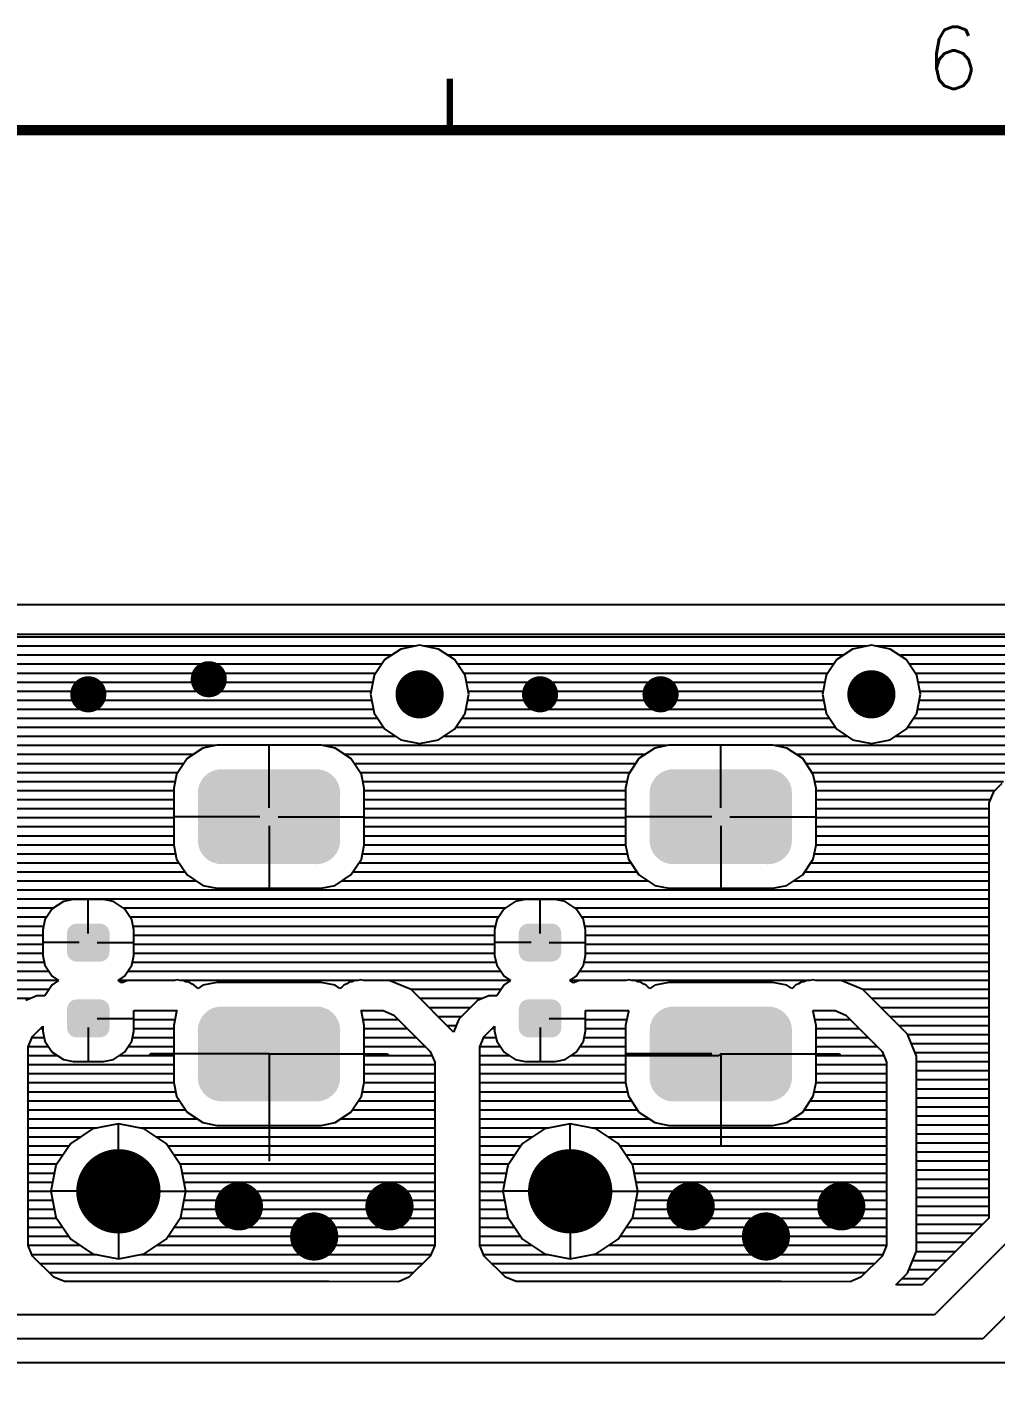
# Model space of a CAD drawing. Extents: x 295 to 953, y 10 to 290.
# Drawn here: x 715.2 to 762.2, y 224.6 to 290 of the extents above; entities that cross this region are included whole.
import ezdxf
from ezdxf.enums import TextEntityAlignment as Align

# ---------------------------------------------------------------- set-up
doc = ezdxf.new("R2010")
doc.units = 0
doc.header["$LTSCALE"] = 5
doc.header["$MEASUREMENT"] = 0
doc.layers.get('0').update_dxf_attribs({"linetype": 'CONTINUOUS', "lineweight": 25})
for name, color, linetype in [('DV-PEI-A6_BOT', 7, 'CONTINUOUS'), ('문자', 4, 'CONTINUOUS'), ('테두리', 3, 'CONTINUOUS')]:
    doc.layers.add(name, color=color, linetype=linetype)
doc.styles.get("Standard").update_dxf_attribs({"font": 'simplex.shx'})

# ---------------------------------------------------------------- blocks, each defined once
blk = doc.blocks.new('C')
at = {"layer": '테두리'}
for points, const_width in [([(258.75, 287.5), (258.75, 285)], 0.3), ([(15, 285), (15, 15), (405, 15), (405, 285), (15, 285)], 0.5)]:
    blk.add_lwpolyline(points, dxfattribs=dict(at, const_width=const_width))
at = {"layer": '문자'}
blk.add_text('6', height=3, dxfattribs=at).set_placement((283.125, 288.5), align=Align.MIDDLE)

msp = doc.modelspace()

# ---------------------------------------------------------------- linework, layer by layer
for points, const_width in [([(724.474, 258.372, -1), (723.598, 258.372, -1)], 0.876), ([(718.632, 257.641, -1), (717.756, 257.641, -1)], 0.876), ([(734.843, 257.641, -1), (733.675, 257.641, -1)], 1.168), ([(740.539, 257.641, -1), (739.663, 257.641, -1)], 0.876), ([(746.381, 257.641, -1), (745.505, 257.641, -1)], 0.876), ([(756.751, 257.641, -1), (755.582, 257.641, -1)], 1.168), ([(720.677, 233.543, -1), (718.632, 233.543, -1)], 2.045), ([(742.584, 233.543, -1), (740.539, 233.543, -1)], 2.045), ([(726.08, 232.813, -1), (724.912, 232.813, -1)], 1.168), ([(733.383, 232.813, -1), (732.214, 232.813, -1)], 1.168), ([(747.988, 232.813, -1), (746.819, 232.813, -1)], 1.168), ([(755.29, 232.813, -1), (754.122, 232.813, -1)], 1.168), ([(729.732, 231.352, -1), (728.563, 231.352, -1)], 1.168), ([(751.639, 231.352, -1), (750.471, 231.352, -1)], 1.168)]:
    msp.add_lwpolyline(points, format="xyb", close=True, dxfattribs=dict(const_width=const_width))
for points in [[(730.186, 253.539), (730.051, 253.688), (723.732, 253.539), (723.858, 253.688)], [(730.051, 253.688), (730.03, 253.711), (723.858, 253.688), (723.888, 253.711)], [(730.03, 253.711), (729.868, 253.83), (723.888, 253.711), (724.041, 253.83)], [(729.868, 253.83), (729.844, 253.848), (724.041, 253.83), (724.076, 253.848)], [(729.844, 253.848), (729.658, 253.934), (724.076, 253.848), (724.248, 253.934)], [(729.658, 253.934), (729.633, 253.945), (724.248, 253.934), (724.291, 253.945)], [(729.633, 253.945), (729.429, 253.993), (724.291, 253.945), (724.472, 253.993)], [(729.429, 253.993), (729.408, 253.998), (724.472, 253.993), (724.555, 253.998)], [(729.408, 253.998), (729.176, 254.005), (724.555, 253.998), (724.671, 254.005)], [(724.737, 254.005), (724.703, 254.007), (724.671, 254.005), (724.703, 254.007)], [(752.093, 253.539), (751.959, 253.688), (745.639, 253.539), (745.766, 253.688)], [(751.959, 253.688), (751.938, 253.711), (745.766, 253.688), (745.795, 253.711)], [(751.938, 253.711), (751.775, 253.83), (745.795, 253.711), (745.948, 253.83)], [(751.775, 253.83), (751.751, 253.848), (745.948, 253.83), (745.984, 253.848)], [(751.751, 253.848), (751.566, 253.934), (745.984, 253.848), (746.156, 253.934)], [(751.566, 253.934), (751.541, 253.945), (746.156, 253.934), (746.199, 253.945)], [(751.541, 253.945), (751.336, 253.993), (746.199, 253.945), (746.38, 253.993)], [(751.336, 253.993), (751.315, 253.998), (746.38, 253.993), (746.462, 253.998)], [(751.315, 253.998), (751.084, 254.005), (746.462, 253.998), (746.578, 254.005)], [(746.644, 254.005), (746.611, 254.007), (746.578, 254.005), (746.611, 254.007)], [(730.409, 252.891), (730.383, 253.087), (723.507, 252.891), (723.527, 253.087)], [(730.383, 253.087), (730.379, 253.12), (723.527, 253.087), (723.538, 253.12)], [(730.379, 253.12), (730.314, 253.308), (723.538, 253.12), (723.596, 253.308)], [(730.314, 253.308), (730.303, 253.339), (723.596, 253.308), (723.613, 253.339)], [(730.303, 253.339), (730.202, 253.511), (723.613, 253.339), (723.708, 253.511)], [(730.202, 253.511), (730.186, 253.539), (723.708, 253.511), (723.732, 253.539)], [(752.316, 252.891), (752.291, 253.087), (745.415, 252.891), (745.435, 253.087)], [(752.291, 253.087), (752.286, 253.12), (745.435, 253.087), (745.445, 253.12)], [(752.286, 253.12), (752.221, 253.308), (745.445, 253.12), (745.504, 253.308)], [(752.221, 253.308), (752.211, 253.339), (745.504, 253.308), (745.521, 253.339)], [(752.211, 253.339), (752.109, 253.511), (745.521, 253.339), (745.616, 253.511)], [(752.109, 253.511), (752.093, 253.539), (745.616, 253.511), (745.639, 253.539)], [(730.409, 252.857), (730.409, 252.891), (723.504, 252.857), (723.507, 252.891)], [(730.406, 252.775), (730.409, 252.857), (723.507, 252.775), (723.504, 252.857)], [(730.406, 250.637), (730.406, 252.775), (723.507, 250.637), (723.507, 252.775)], [(752.317, 252.857), (752.316, 252.891), (745.412, 252.857), (745.415, 252.891)], [(752.314, 252.775), (752.317, 252.857), (745.414, 252.775), (745.412, 252.857)], [(752.314, 250.637), (752.314, 252.775), (745.414, 250.637), (745.414, 252.775)], [(730.409, 250.555), (730.406, 250.637), (723.504, 250.555), (723.507, 250.637)], [(730.406, 250.522), (730.409, 250.555), (723.505, 250.522), (723.504, 250.555)], [(730.386, 250.325), (730.406, 250.522), (723.53, 250.325), (723.505, 250.522)], [(752.317, 250.555), (752.314, 250.637), (745.412, 250.555), (745.414, 250.637)], [(752.313, 250.522), (752.317, 250.555), (745.412, 250.522), (745.412, 250.555)], [(752.293, 250.325), (752.313, 250.522), (745.438, 250.325), (745.412, 250.522)], [(730.376, 250.292), (730.386, 250.325), (723.535, 250.292), (723.53, 250.325)], [(730.317, 250.104), (730.376, 250.292), (723.599, 250.104), (723.535, 250.292)], [(730.3, 250.073), (730.317, 250.104), (723.61, 250.073), (723.599, 250.104)], [(730.205, 249.901), (730.3, 250.073), (723.712, 249.901), (723.61, 250.073)], [(730.182, 249.873), (730.205, 249.901), (723.728, 249.873), (723.712, 249.901)], [(730.055, 249.724), (730.182, 249.873), (723.862, 249.724), (723.728, 249.873)], [(730.026, 249.702), (730.055, 249.724), (723.883, 249.702), (723.862, 249.724)], [(729.872, 249.582), (730.026, 249.702), (724.046, 249.582), (723.883, 249.702)], [(752.283, 250.292), (752.293, 250.325), (745.442, 250.292), (745.438, 250.325)], [(752.224, 250.104), (752.283, 250.292), (745.507, 250.104), (745.442, 250.292)], [(752.208, 250.073), (752.224, 250.104), (745.517, 250.073), (745.507, 250.104)], [(752.113, 249.901), (752.208, 250.073), (745.619, 249.901), (745.517, 250.073)], [(752.089, 249.873), (752.113, 249.901), (745.635, 249.873), (745.619, 249.901)], [(751.962, 249.724), (752.089, 249.873), (745.77, 249.724), (745.635, 249.873)], [(751.933, 249.702), (751.962, 249.724), (745.791, 249.702), (745.77, 249.724)], [(751.78, 249.582), (751.933, 249.702), (745.953, 249.582), (745.791, 249.702)], [(729.837, 249.564), (729.872, 249.582), (724.07, 249.564), (724.046, 249.582)], [(729.665, 249.479), (729.837, 249.564), (724.255, 249.479), (724.07, 249.564)], [(729.622, 249.467), (729.665, 249.479), (724.28, 249.467), (724.255, 249.479)], [(729.441, 249.419), (729.622, 249.467), (724.485, 249.419), (724.28, 249.467)], [(729.359, 249.414), (729.441, 249.419), (724.505, 249.414), (724.485, 249.419)], [(729.242, 249.407), (729.359, 249.414), (724.737, 249.407), (724.505, 249.414)], [(729.21, 249.405), (729.242, 249.407), (729.21, 249.405), (729.176, 249.407)], [(751.745, 249.564), (751.78, 249.582), (745.977, 249.564), (745.953, 249.582)], [(751.573, 249.479), (751.745, 249.564), (746.163, 249.479), (745.977, 249.564)], [(751.53, 249.467), (751.573, 249.479), (746.187, 249.467), (746.163, 249.479)], [(751.349, 249.419), (751.53, 249.467), (746.392, 249.419), (746.187, 249.467)], [(751.266, 249.414), (751.349, 249.419), (746.413, 249.414), (746.392, 249.419)], [(751.15, 249.407), (751.266, 249.414), (746.644, 249.407), (746.413, 249.414)], [(751.118, 249.405), (751.15, 249.407), (751.118, 249.405), (751.084, 249.407)], [(719.042, 246.429), (719.025, 246.438), (717.348, 246.429), (717.358, 246.438)], [(719.025, 246.438), (718.913, 246.497), (717.358, 246.438), (717.479, 246.497)], [(718.913, 246.497), (718.885, 246.502), (717.479, 246.497), (717.489, 246.502)], [(718.885, 246.502), (718.769, 246.521), (717.489, 246.502), (717.618, 246.521)], [(740.95, 246.429), (740.932, 246.438), (739.256, 246.429), (739.265, 246.438)], [(740.932, 246.438), (740.821, 246.497), (739.265, 246.438), (739.387, 246.497)], [(740.821, 246.497), (740.793, 246.502), (739.387, 246.497), (739.396, 246.502)], [(740.793, 246.502), (740.677, 246.521), (739.396, 246.502), (739.526, 246.521)], [(719.228, 245.14), (719.228, 246.063), (717.16, 245.14), (717.16, 246.063)], [(719.225, 246.063), (719.206, 246.192), (717.163, 246.063), (717.183, 246.192)], [(719.206, 246.192), (719.199, 246.207), (717.183, 246.192), (717.186, 246.207)], [(719.199, 246.207), (719.143, 246.324), (717.186, 246.207), (717.247, 246.324)], [(719.143, 246.324), (719.131, 246.336), (717.247, 246.324), (717.253, 246.336)], [(719.131, 246.336), (719.042, 246.429), (717.253, 246.336), (717.348, 246.429)], [(741.135, 245.14), (741.135, 246.063), (739.067, 245.14), (739.067, 246.063)], [(741.132, 246.063), (741.114, 246.192), (739.07, 246.063), (739.091, 246.192)], [(741.114, 246.192), (741.107, 246.207), (739.091, 246.192), (739.093, 246.207)], [(741.107, 246.207), (741.051, 246.324), (739.093, 246.207), (739.154, 246.324)], [(741.051, 246.324), (741.039, 246.336), (739.154, 246.324), (739.161, 246.336)], [(741.039, 246.336), (740.95, 246.429), (739.161, 246.336), (739.256, 246.429)], [(719.204, 245.01), (719.225, 245.14), (717.181, 245.01), (717.163, 245.14)], [(741.111, 245.01), (741.132, 245.14), (739.089, 245.01), (739.07, 245.14)], [(719.202, 244.996), (719.204, 245.01), (717.188, 244.996), (717.181, 245.01)], [(719.141, 244.879), (719.202, 244.996), (717.244, 244.879), (717.188, 244.996)], [(719.134, 244.866), (719.141, 244.879), (717.256, 244.866), (717.244, 244.879)], [(719.039, 244.773), (719.134, 244.866), (717.345, 244.773), (717.256, 244.866)], [(719.03, 244.764), (719.039, 244.773), (717.362, 244.764), (717.345, 244.773)], [(718.908, 244.705), (719.03, 244.764), (717.474, 244.705), (717.362, 244.764)], [(718.898, 244.7), (718.908, 244.705), (717.502, 244.7), (717.474, 244.705)], [(718.769, 244.681), (718.898, 244.7), (717.618, 244.681), (717.502, 244.7)], [(741.109, 244.996), (741.111, 245.01), (739.096, 244.996), (739.089, 245.01)], [(741.048, 244.879), (741.109, 244.996), (739.152, 244.879), (739.096, 244.996)], [(741.042, 244.866), (741.048, 244.879), (739.164, 244.866), (739.152, 244.879)], [(740.946, 244.773), (741.042, 244.866), (739.253, 244.773), (739.164, 244.866)], [(740.937, 244.764), (740.946, 244.773), (739.27, 244.764), (739.253, 244.773)], [(740.816, 244.705), (740.937, 244.764), (739.382, 244.705), (739.27, 244.764)], [(740.806, 244.7), (740.816, 244.705), (739.41, 244.7), (739.382, 244.705)], [(740.677, 244.681), (740.806, 244.7), (739.526, 244.681), (739.41, 244.7)], [(719.225, 242.388), (719.206, 242.517), (717.163, 242.388), (717.183, 242.517)], [(719.206, 242.517), (719.199, 242.532), (717.183, 242.517), (717.186, 242.532)], [(719.199, 242.532), (719.143, 242.649), (717.186, 242.532), (717.247, 242.649)], [(719.143, 242.649), (719.131, 242.662), (717.247, 242.649), (717.253, 242.662)], [(719.131, 242.662), (719.042, 242.754), (717.253, 242.662), (717.348, 242.754)], [(719.042, 242.754), (719.025, 242.763), (717.348, 242.754), (717.358, 242.763)], [(719.025, 242.763), (718.913, 242.822), (717.358, 242.763), (717.479, 242.822)], [(718.913, 242.822), (718.885, 242.827), (717.479, 242.822), (717.489, 242.827)], [(718.885, 242.827), (718.769, 242.847), (717.489, 242.827), (717.618, 242.847)], [(741.132, 242.388), (741.114, 242.517), (739.07, 242.388), (739.091, 242.517)], [(741.114, 242.517), (741.107, 242.532), (739.091, 242.517), (739.093, 242.532)], [(741.107, 242.532), (741.051, 242.649), (739.093, 242.532), (739.154, 242.649)], [(741.051, 242.649), (741.039, 242.662), (739.154, 242.649), (739.161, 242.662)], [(741.039, 242.662), (740.95, 242.754), (739.161, 242.662), (739.256, 242.754)], [(740.95, 242.754), (740.932, 242.763), (739.256, 242.754), (739.265, 242.763)], [(740.932, 242.763), (740.821, 242.822), (739.265, 242.763), (739.387, 242.822)], [(740.821, 242.822), (740.793, 242.827), (739.387, 242.822), (739.396, 242.827)], [(740.793, 242.827), (740.677, 242.847), (739.396, 242.827), (739.526, 242.847)], [(719.228, 241.465), (719.228, 242.388), (717.16, 241.465), (717.16, 242.388)], [(730.303, 241.836), (730.202, 242.008), (723.613, 241.836), (723.708, 242.008)], [(730.202, 242.008), (730.186, 242.036), (723.708, 242.008), (723.732, 242.036)], [(730.186, 242.036), (730.051, 242.185), (723.732, 242.036), (723.858, 242.185)], [(730.051, 242.185), (730.03, 242.208), (723.858, 242.185), (723.888, 242.208)], [(730.03, 242.208), (729.868, 242.327), (723.888, 242.208), (724.041, 242.327)], [(729.868, 242.327), (729.844, 242.345), (724.041, 242.327), (724.076, 242.345)], [(729.844, 242.345), (729.658, 242.431), (724.076, 242.345), (724.248, 242.431)], [(729.658, 242.431), (729.633, 242.442), (724.248, 242.431), (724.291, 242.442)], [(729.633, 242.442), (729.429, 242.49), (724.291, 242.442), (724.472, 242.49)], [(729.429, 242.49), (729.408, 242.495), (724.472, 242.49), (724.555, 242.495)], [(729.408, 242.495), (729.176, 242.502), (724.555, 242.495), (724.671, 242.502)], [(724.737, 242.502), (724.703, 242.504), (724.671, 242.502), (724.703, 242.504)], [(741.135, 241.465), (741.135, 242.388), (739.067, 241.465), (739.067, 242.388)], [(752.211, 241.836), (752.109, 242.008), (745.521, 241.836), (745.616, 242.008)], [(752.109, 242.008), (752.093, 242.036), (745.616, 242.008), (745.639, 242.036)], [(752.093, 242.036), (751.959, 242.185), (745.639, 242.036), (745.766, 242.185)], [(751.959, 242.185), (751.938, 242.208), (745.766, 242.185), (745.795, 242.208)], [(751.938, 242.208), (751.775, 242.327), (745.795, 242.208), (745.948, 242.327)], [(751.775, 242.327), (751.751, 242.345), (745.948, 242.327), (745.984, 242.345)], [(751.751, 242.345), (751.566, 242.431), (745.984, 242.345), (746.156, 242.431)], [(751.566, 242.431), (751.541, 242.442), (746.156, 242.431), (746.199, 242.442)], [(751.541, 242.442), (751.336, 242.49), (746.199, 242.442), (746.38, 242.49)], [(751.336, 242.49), (751.315, 242.495), (746.38, 242.49), (746.462, 242.495)], [(751.315, 242.495), (751.084, 242.502), (746.462, 242.495), (746.578, 242.502)], [(746.644, 242.502), (746.611, 242.504), (746.578, 242.502), (746.611, 242.504)], [(719.204, 241.336), (719.225, 241.465), (717.181, 241.336), (717.163, 241.465)], [(719.202, 241.321), (719.204, 241.336), (717.188, 241.321), (717.181, 241.336)], [(719.141, 241.204), (719.202, 241.321), (717.244, 241.204), (717.188, 241.321)], [(719.134, 241.191), (719.141, 241.204), (717.256, 241.191), (717.244, 241.204)], [(730.409, 241.354), (730.409, 241.388), (723.504, 241.354), (723.507, 241.388)], [(730.406, 241.272), (730.409, 241.354), (723.507, 241.272), (723.504, 241.354)], [(730.409, 241.388), (730.383, 241.584), (723.507, 241.388), (723.527, 241.584)], [(730.406, 239.134), (730.406, 241.272), (723.507, 239.134), (723.507, 241.272)], [(730.383, 241.584), (730.379, 241.617), (723.527, 241.584), (723.538, 241.617)], [(730.379, 241.617), (730.314, 241.806), (723.538, 241.617), (723.596, 241.806)], [(730.314, 241.806), (730.303, 241.836), (723.596, 241.806), (723.613, 241.836)], [(741.111, 241.336), (741.132, 241.465), (739.089, 241.336), (739.07, 241.465)], [(741.109, 241.321), (741.111, 241.336), (739.096, 241.321), (739.089, 241.336)], [(741.048, 241.204), (741.109, 241.321), (739.152, 241.204), (739.096, 241.321)], [(741.042, 241.191), (741.048, 241.204), (739.164, 241.191), (739.152, 241.204)], [(752.317, 241.354), (752.316, 241.388), (745.412, 241.354), (745.415, 241.388)], [(752.314, 241.272), (752.317, 241.354), (745.414, 241.272), (745.412, 241.354)], [(752.314, 239.134), (752.314, 241.272), (745.414, 239.134), (745.414, 241.272)], [(752.316, 241.388), (752.291, 241.584), (745.415, 241.388), (745.435, 241.584)], [(752.291, 241.584), (752.286, 241.617), (745.435, 241.584), (745.445, 241.617)], [(752.286, 241.617), (752.221, 241.806), (745.445, 241.617), (745.504, 241.806)], [(752.221, 241.806), (752.211, 241.836), (745.504, 241.806), (745.521, 241.836)], [(719.039, 241.099), (719.134, 241.191), (717.345, 241.099), (717.256, 241.191)], [(719.03, 241.09), (719.039, 241.099), (717.362, 241.09), (717.345, 241.099)], [(718.908, 241.031), (719.03, 241.09), (717.474, 241.031), (717.362, 241.09)], [(718.898, 241.026), (718.908, 241.031), (717.502, 241.026), (717.474, 241.031)], [(718.769, 241.006), (718.898, 241.026), (717.618, 241.006), (717.502, 241.026)], [(740.946, 241.099), (741.042, 241.191), (739.253, 241.099), (739.164, 241.191)], [(740.937, 241.09), (740.946, 241.099), (739.27, 241.09), (739.253, 241.099)], [(740.816, 241.031), (740.937, 241.09), (739.382, 241.031), (739.27, 241.09)], [(740.806, 241.026), (740.816, 241.031), (739.41, 241.026), (739.382, 241.031)], [(740.677, 241.006), (740.806, 241.026), (739.526, 241.006), (739.41, 241.026)], [(730.409, 239.052), (730.406, 239.134), (723.504, 239.052), (723.507, 239.134)], [(730.406, 239.019), (730.409, 239.052), (723.505, 239.019), (723.504, 239.052)], [(730.386, 238.822), (730.406, 239.019), (723.53, 238.822), (723.505, 239.019)], [(730.376, 238.789), (730.386, 238.822), (723.535, 238.789), (723.53, 238.822)], [(730.317, 238.601), (730.376, 238.789), (723.599, 238.601), (723.535, 238.789)], [(730.3, 238.57), (730.317, 238.601), (723.61, 238.57), (723.599, 238.601)], [(752.317, 239.052), (752.314, 239.134), (745.412, 239.052), (745.414, 239.134)], [(752.313, 239.019), (752.317, 239.052), (745.412, 239.019), (745.412, 239.052)], [(752.293, 238.822), (752.313, 239.019), (745.438, 238.822), (745.412, 239.019)], [(752.283, 238.789), (752.293, 238.822), (745.442, 238.789), (745.438, 238.822)], [(752.224, 238.601), (752.283, 238.789), (745.507, 238.601), (745.442, 238.789)], [(752.208, 238.57), (752.224, 238.601), (745.517, 238.57), (745.507, 238.601)], [(730.205, 238.398), (730.3, 238.57), (723.712, 238.398), (723.61, 238.57)], [(730.182, 238.37), (730.205, 238.398), (723.728, 238.37), (723.712, 238.398)], [(730.055, 238.222), (730.182, 238.37), (723.862, 238.222), (723.728, 238.37)], [(730.026, 238.199), (730.055, 238.222), (723.883, 238.199), (723.862, 238.222)], [(729.872, 238.079), (730.026, 238.199), (724.046, 238.079), (723.883, 238.199)], [(729.837, 238.061), (729.872, 238.079), (724.07, 238.061), (724.046, 238.079)], [(729.665, 237.976), (729.837, 238.061), (724.255, 237.976), (724.07, 238.061)], [(729.622, 237.964), (729.665, 237.976), (724.28, 237.964), (724.255, 237.976)], [(729.441, 237.916), (729.622, 237.964), (724.485, 237.916), (724.28, 237.964)], [(752.113, 238.398), (752.208, 238.57), (745.619, 238.398), (745.517, 238.57)], [(752.089, 238.37), (752.113, 238.398), (745.635, 238.37), (745.619, 238.398)], [(751.962, 238.222), (752.089, 238.37), (745.77, 238.222), (745.635, 238.37)], [(751.933, 238.199), (751.962, 238.222), (745.791, 238.199), (745.77, 238.222)], [(751.78, 238.079), (751.933, 238.199), (745.953, 238.079), (745.791, 238.199)], [(751.745, 238.061), (751.78, 238.079), (745.977, 238.061), (745.953, 238.079)], [(751.573, 237.976), (751.745, 238.061), (746.163, 237.976), (745.977, 238.061)], [(751.53, 237.964), (751.573, 237.976), (746.187, 237.964), (746.163, 237.976)], [(751.349, 237.916), (751.53, 237.964), (746.392, 237.916), (746.187, 237.964)], [(729.359, 237.911), (729.441, 237.916), (724.505, 237.911), (724.485, 237.916)], [(729.242, 237.904), (729.359, 237.911), (724.737, 237.904), (724.505, 237.911)], [(729.21, 237.902), (729.242, 237.904), (729.21, 237.902), (729.176, 237.904)], [(751.266, 237.911), (751.349, 237.916), (746.413, 237.911), (746.392, 237.916)], [(751.15, 237.904), (751.266, 237.911), (746.644, 237.904), (746.413, 237.911)], [(751.118, 237.902), (751.15, 237.904), (751.118, 237.902), (751.084, 237.904)]]:
    msp.add_solid(points)
at = {"layer": 'DV-PEI-A6_BOT'}
for p, q in [((515.377, 262), (858.075, 262)), ((840.765, 260.411), (532.663, 260.411)), ((682.411, 260.562), (840.864, 260.562)), ((734.031, 259.972), (711.125, 259.972)), ((732.898, 259.534), (712.258, 259.534)), ((733.348, 259.838), (732.577, 259.324)), ((734.259, 260.019), (733.348, 259.838)), ((735.176, 259.838), (734.259, 260.019)), ((755.939, 259.972), (734.493, 259.972)), ((735.948, 259.324), (735.176, 259.838)), ((754.805, 259.534), (735.626, 259.534)), ((755.255, 259.838), (754.484, 259.324)), ((756.167, 260.019), (755.255, 259.838)), ((757.084, 259.838), (756.167, 260.019)), ((840.63, 259.972), (756.4, 259.972)), ((757.855, 259.324), (757.084, 259.838)), ((840.601, 259.534), (757.534, 259.534)), ((732.425, 259.096), (712.731, 259.096)), ((732.577, 259.324), (732.063, 258.553)), ((736.462, 258.553), (735.948, 259.324)), ((754.332, 259.096), (736.099, 259.096)), ((754.484, 259.324), (753.97, 258.553)), ((758.369, 258.553), (757.855, 259.324)), ((840.601, 259.096), (758.007, 259.096)), ((732.133, 258.658), (713.023, 258.658)), ((731.998, 258.22), (713.158, 258.22)), ((732.063, 258.553), (731.881, 257.641)), ((754.04, 258.658), (736.391, 258.658)), ((736.643, 257.641), (736.462, 258.553)), ((753.906, 258.22), (736.526, 258.22)), ((753.97, 258.553), (753.789, 257.641)), ((840.601, 258.658), (758.299, 258.658)), ((758.55, 257.641), (758.369, 258.553)), ((840.63, 258.22), (758.433, 258.22)), ((731.911, 257.782), (713.245, 257.782)), ((731.881, 257.641), (732.063, 256.724)), ((736.462, 256.724), (736.643, 257.641)), ((753.818, 257.782), (736.613, 257.782)), ((753.789, 257.641), (753.97, 256.724)), ((758.369, 256.724), (758.55, 257.641)), ((840.765, 257.782), (758.521, 257.782)), ((732.028, 256.905), (713.129, 256.905)), ((731.94, 257.344), (713.216, 257.344)), ((753.935, 256.905), (736.497, 256.905)), ((753.847, 257.344), (736.584, 257.344)), ((842.003, 256.905), (758.404, 256.905)), ((841.063, 257.344), (758.492, 257.344)), ((732.232, 256.467), (712.924, 256.467)), ((732.063, 256.724), (732.577, 255.953)), ((735.948, 255.953), (736.462, 256.724)), ((754.139, 256.467), (736.292, 256.467)), ((753.97, 256.724), (754.484, 255.953)), ((757.855, 255.953), (758.369, 256.724)), ((765.461, 256.467), (758.2, 256.467)), ((733.114, 255.591), (712.042, 255.591)), ((732.524, 256.029), (712.632, 256.029)), ((732.577, 255.953), (733.348, 255.439)), ((735.176, 255.439), (735.948, 255.953)), ((755.022, 255.591), (735.41, 255.591)), ((754.432, 256.029), (736, 256.029)), ((754.484, 255.953), (755.255, 255.439)), ((757.084, 255.439), (757.855, 255.953)), ((763.983, 255.591), (757.318, 255.591)), ((764.386, 256.029), (757.908, 256.029)), ((724.345, 255.153), (688.364, 255.153)), ((723.755, 255.036), (722.99, 254.528)), ((724.433, 255.17), (723.755, 255.036)), ((729.486, 255.17), (724.433, 255.17)), ((726.957, 252.144), (726.957, 255.17)), ((730.164, 255.036), (729.486, 255.17)), ((746.253, 255.153), (729.574, 255.153)), ((730.929, 254.528), (730.164, 255.036)), ((733.348, 255.439), (734.259, 255.258)), ((734.259, 255.258), (735.176, 255.439)), ((745.663, 255.036), (744.897, 254.528)), ((746.34, 255.17), (745.663, 255.036)), ((751.394, 255.17), (746.34, 255.17)), ((748.864, 252.144), (748.864, 255.17)), ((752.071, 255.036), (751.394, 255.17)), ((763.726, 255.153), (751.481, 255.153)), ((752.837, 254.528), (752.071, 255.036)), ((755.255, 255.439), (756.167, 255.258)), ((756.167, 255.258), (757.084, 255.439)), ((723.276, 254.715), (691.928, 254.715)), ((722.821, 254.277), (692.372, 254.277)), ((722.99, 254.528), (722.476, 253.757)), ((745.184, 254.715), (730.643, 254.715)), ((731.443, 253.757), (730.929, 254.528)), ((744.728, 254.277), (731.099, 254.277)), ((744.897, 254.528), (744.383, 253.757)), ((763.639, 254.715), (752.55, 254.715)), ((753.351, 253.757), (752.837, 254.528)), ((763.452, 254.277), (753.006, 254.277)), ((722.528, 253.838), (692.588, 253.838)), ((722.476, 253.757), (722.341, 253.085)), ((744.436, 253.838), (731.391, 253.838)), ((731.578, 253.085), (731.443, 253.757)), ((744.383, 253.757), (744.249, 253.085)), ((763.013, 253.838), (753.298, 253.838)), ((753.485, 253.085), (753.351, 253.757)), ((722.406, 253.4), (692.652, 253.4)), ((722.341, 253.085), (722.341, 250.327)), ((744.313, 253.4), (731.513, 253.4)), ((731.578, 250.327), (731.578, 253.085)), ((744.249, 253.085), (744.249, 250.327)), ((762.575, 253.4), (753.421, 253.4)), ((753.485, 250.327), (753.485, 253.085)), ((762.499, 253.324), (762.09, 252.915)), ((722.341, 252.962), (692.652, 252.962)), ((722.341, 252.524), (692.652, 252.524)), ((744.249, 252.962), (731.578, 252.962)), ((744.249, 252.524), (731.578, 252.524)), ((762.137, 252.962), (753.485, 252.962)), ((761.927, 252.524), (753.485, 252.524)), ((762.09, 252.915), (761.863, 252.378)), ((761.863, 252.378), (761.863, 232.246)), ((722.341, 252.086), (692.612, 252.086)), ((726.519, 251.706), (722.341, 251.706)), ((727.395, 251.706), (731.578, 251.706)), ((744.249, 252.086), (731.578, 252.086)), ((748.426, 251.706), (744.249, 251.706)), ((749.302, 251.706), (753.485, 251.706)), ((761.863, 252.086), (753.485, 252.086)), ((722.341, 251.209), (692.109, 251.209)), ((722.341, 251.648), (692.448, 251.648)), ((726.957, 251.268), (726.957, 248.236)), ((744.249, 251.648), (731.578, 251.648)), ((744.249, 251.209), (731.578, 251.209)), ((748.864, 251.268), (748.864, 248.236)), ((761.863, 251.648), (753.485, 251.648)), ((761.863, 251.209), (753.485, 251.209)), ((722.341, 250.771), (692.255, 250.771)), ((744.249, 250.771), (731.578, 250.771)), ((761.863, 250.771), (753.485, 250.771)), ((722.341, 250.333), (692.547, 250.333)), ((722.429, 249.895), (692.641, 249.895)), ((722.341, 250.327), (722.476, 249.65)), ((731.443, 249.65), (731.578, 250.327)), ((744.337, 249.895), (731.49, 249.895)), ((744.249, 250.333), (731.578, 250.333)), ((744.249, 250.327), (744.383, 249.65)), ((753.351, 249.65), (753.485, 250.327)), ((761.863, 249.895), (753.398, 249.895)), ((761.863, 250.333), (753.485, 250.333)), ((722.604, 249.457), (692.652, 249.457)), ((722.476, 249.65), (722.99, 248.884)), ((730.929, 248.884), (731.443, 249.65)), ((744.512, 249.457), (731.315, 249.457)), ((744.383, 249.65), (744.897, 248.884)), ((752.837, 248.884), (753.351, 249.65)), ((761.863, 249.457), (753.222, 249.457)), ((723.434, 248.581), (692.647, 248.581)), ((722.896, 249.019), (692.652, 249.019)), ((722.99, 248.884), (723.755, 248.37)), ((730.164, 248.37), (730.929, 248.884)), ((745.341, 248.581), (730.485, 248.581)), ((744.804, 249.019), (731.023, 249.019)), ((744.897, 248.884), (745.663, 248.37)), ((752.071, 248.37), (752.837, 248.884)), ((761.863, 248.581), (752.393, 248.581)), ((761.863, 249.019), (752.93, 249.019)), ((761.863, 248.142), (692.559, 248.142)), ((723.755, 248.37), (724.433, 248.236)), ((724.433, 248.236), (729.486, 248.236)), ((729.486, 248.236), (730.164, 248.37)), ((745.663, 248.37), (746.34, 248.236)), ((746.34, 248.236), (751.394, 248.236)), ((751.394, 248.236), (752.071, 248.37)), ((716.494, 247.266), (692.051, 247.266)), ((761.863, 247.704), (692.273, 247.704)), ((716.447, 247.237), (716.091, 246.699)), ((716.984, 247.599), (716.447, 247.237)), ((717.463, 247.693), (716.984, 247.599)), ((718.93, 247.693), (717.463, 247.693)), ((718.194, 246.039), (718.194, 247.693)), ((719.409, 247.599), (718.93, 247.693)), ((719.946, 247.237), (719.409, 247.599)), ((738.401, 247.266), (719.9, 247.266)), ((720.303, 246.699), (719.946, 247.237)), ((738.354, 247.237), (737.998, 246.699)), ((738.892, 247.599), (738.354, 247.237)), ((739.371, 247.693), (738.892, 247.599)), ((740.837, 247.693), (739.371, 247.693)), ((740.101, 246.039), (740.101, 247.693)), ((741.316, 247.599), (740.837, 247.693)), ((741.854, 247.237), (741.316, 247.599)), ((761.863, 247.266), (741.807, 247.266)), ((742.21, 246.699), (741.854, 247.237)), ((716.178, 246.828), (692.051, 246.828)), ((716.091, 246.699), (715.991, 246.226)), ((738.086, 246.828), (720.215, 246.828)), ((720.402, 246.226), (720.303, 246.699)), ((737.998, 246.699), (737.899, 246.226)), ((761.863, 246.828), (742.123, 246.828)), ((742.309, 246.226), (742.21, 246.699)), ((716.026, 246.39), (692.051, 246.39)), ((715.991, 245.952), (692.051, 245.952)), ((715.991, 246.226), (715.991, 244.982)), ((737.934, 246.39), (720.367, 246.39)), ((720.402, 244.982), (720.402, 246.226)), ((737.899, 245.952), (720.402, 245.952)), ((737.899, 246.226), (737.899, 244.982)), ((761.863, 246.39), (742.274, 246.39)), ((742.309, 244.982), (742.309, 246.226)), ((761.863, 245.952), (742.309, 245.952)), ((715.991, 245.514), (692.051, 245.514)), ((717.756, 245.601), (715.991, 245.601)), ((718.632, 245.601), (720.402, 245.601)), ((737.899, 245.514), (720.402, 245.514)), ((739.663, 245.601), (737.899, 245.601)), ((740.539, 245.601), (742.309, 245.601)), ((761.863, 245.514), (742.309, 245.514)), ((715.991, 245.075), (692.051, 245.075)), ((716.061, 244.637), (692.051, 244.637)), ((715.991, 244.982), (716.091, 244.509)), ((716.091, 244.509), (716.447, 243.971)), ((719.946, 243.971), (720.303, 244.509)), ((720.303, 244.509), (720.402, 244.982)), ((737.969, 244.637), (720.332, 244.637)), ((737.899, 245.075), (720.402, 245.075)), ((737.899, 244.982), (737.998, 244.509)), ((737.998, 244.509), (738.354, 243.971)), ((741.854, 243.971), (742.21, 244.509)), ((742.21, 244.509), (742.309, 244.982)), ((761.863, 244.637), (742.239, 244.637)), ((761.863, 245.075), (742.309, 245.075)), ((716.295, 244.199), (692.051, 244.199)), ((716.447, 243.971), (716.757, 243.767)), ((719.637, 243.767), (719.946, 243.971)), ((738.203, 244.199), (720.098, 244.199)), ((738.354, 243.971), (738.664, 243.767)), ((741.544, 243.767), (741.854, 243.971)), ((761.863, 244.199), (742.006, 244.199)), ((716.757, 243.761), (692.051, 243.761)), ((716.295, 243.323), (692.051, 243.323)), ((716.447, 243.556), (716.091, 243.019)), ((716.757, 243.767), (716.447, 243.556)), ((719.818, 243.644), (719.637, 243.767)), ((720.11, 243.761), (719.637, 243.761)), ((720.11, 243.767), (719.818, 243.644)), ((722.359, 243.767), (720.11, 243.767)), ((722.505, 243.79), (722.359, 243.767)), ((722.651, 243.767), (722.505, 243.79)), ((722.797, 243.767), (722.651, 243.767)), ((722.932, 243.708), (722.797, 243.767)), ((731.122, 243.761), (722.797, 243.761)), ((723.078, 243.679), (722.932, 243.708)), ((723.194, 243.597), (723.078, 243.679)), ((723.335, 243.539), (723.194, 243.597)), ((723.434, 243.44), (723.335, 243.539)), ((723.522, 243.381), (723.434, 243.44)), ((723.755, 243.539), (723.522, 243.381)), ((724.433, 243.673), (723.755, 243.539)), ((729.486, 243.673), (724.433, 243.673)), ((730.164, 243.539), (729.486, 243.673)), ((730.398, 243.381), (730.164, 243.539)), ((730.485, 243.44), (730.398, 243.381)), ((730.585, 243.539), (730.485, 243.44)), ((730.725, 243.597), (730.585, 243.539)), ((730.847, 243.679), (730.725, 243.597)), ((730.988, 243.708), (730.847, 243.679)), ((731.122, 243.767), (730.988, 243.708)), ((731.268, 243.767), (731.122, 243.767)), ((731.414, 243.79), (731.268, 243.767)), ((731.56, 243.767), (731.414, 243.79)), ((732.787, 243.767), (731.56, 243.767)), ((733.844, 243.329), (732.787, 243.767)), ((738.664, 243.761), (732.787, 243.761)), ((735.901, 241.266), (733.844, 243.329)), ((738.203, 243.323), (733.844, 243.323)), ((738.354, 243.556), (737.998, 243.019)), ((738.664, 243.767), (738.354, 243.556)), ((741.725, 243.644), (741.544, 243.767)), ((742.017, 243.761), (741.544, 243.761)), ((742.017, 243.767), (741.725, 243.644)), ((744.267, 243.767), (742.017, 243.767)), ((744.413, 243.79), (744.267, 243.767)), ((744.559, 243.767), (744.413, 243.79)), ((744.705, 243.767), (744.559, 243.767)), ((744.839, 243.708), (744.705, 243.767)), ((753.03, 243.761), (744.705, 243.761)), ((744.985, 243.679), (744.839, 243.708)), ((745.102, 243.597), (744.985, 243.679)), ((745.242, 243.539), (745.102, 243.597)), ((745.341, 243.44), (745.242, 243.539)), ((745.429, 243.381), (745.341, 243.44)), ((745.663, 243.539), (745.429, 243.381)), ((746.34, 243.673), (745.663, 243.539)), ((751.394, 243.673), (746.34, 243.673)), ((752.071, 243.539), (751.394, 243.673)), ((752.305, 243.381), (752.071, 243.539)), ((752.393, 243.44), (752.305, 243.381)), ((752.492, 243.539), (752.393, 243.44)), ((752.632, 243.597), (752.492, 243.539)), ((752.755, 243.679), (752.632, 243.597)), ((752.895, 243.708), (752.755, 243.679)), ((753.03, 243.767), (752.895, 243.708)), ((753.176, 243.767), (753.03, 243.767)), ((753.322, 243.79), (753.176, 243.767)), ((753.468, 243.767), (753.322, 243.79)), ((754.694, 243.767), (753.468, 243.767)), ((755.752, 243.329), (754.694, 243.767)), ((761.863, 243.761), (754.694, 243.761)), ((757.925, 241.155), (755.752, 243.329)), ((761.863, 243.323), (755.752, 243.323)), ((715.378, 242.885), (692.051, 242.885)), ((715.705, 243.019), (715.168, 242.797)), ((716.091, 243.019), (715.705, 243.019)), ((737.285, 242.885), (734.283, 242.885)), ((737.075, 242.797), (736.158, 241.886)), ((737.612, 243.019), (737.075, 242.797)), ((737.998, 243.019), (737.612, 243.019)), ((761.863, 242.885), (756.19, 242.885)), ((718.632, 241.927), (720.402, 241.927)), ((720.402, 242.306), (721.845, 242.306)), ((720.402, 241.301), (720.402, 242.306)), ((722.505, 242.3), (720.402, 242.3)), ((722.4, 241.862), (720.402, 241.862)), ((721.845, 242.306), (722.505, 242.306)), ((722.476, 242.26), (722.341, 241.582)), ((722.505, 242.306), (722.476, 242.26)), ((731.443, 242.26), (731.414, 242.306)), ((731.414, 242.306), (732.501, 242.306)), ((732.501, 242.3), (731.414, 242.3)), ((731.578, 241.582), (731.443, 242.26)), ((733.243, 241.862), (731.519, 241.862)), ((732.501, 242.306), (733.015, 242.09)), ((733.015, 242.09), (734.779, 240.326)), ((736.724, 242.446), (734.721, 242.446)), ((736.286, 242.008), (735.159, 242.008)), ((736.158, 241.886), (735.901, 241.266)), ((740.539, 241.927), (742.309, 241.927)), ((742.309, 242.306), (743.752, 242.306)), ((742.309, 241.301), (742.309, 242.306)), ((744.413, 242.3), (742.309, 242.3)), ((744.307, 241.862), (742.309, 241.862)), ((743.752, 242.306), (744.413, 242.306)), ((744.383, 242.26), (744.249, 241.582)), ((744.413, 242.306), (744.383, 242.26)), ((753.351, 242.26), (753.322, 242.306)), ((753.322, 242.306), (754.408, 242.306)), ((754.408, 242.3), (753.322, 242.3)), ((753.485, 241.582), (753.351, 242.26)), ((755.15, 241.862), (753.427, 241.862)), ((754.408, 242.306), (754.922, 242.09)), ((754.922, 242.09), (756.687, 240.326)), ((761.863, 242.446), (756.628, 242.446)), ((761.863, 242.008), (757.066, 242.008)), ((715.489, 241.056), (715.991, 241.558)), ((715.991, 241.424), (715.857, 241.424)), ((715.991, 241.558), (715.991, 241.301)), ((715.991, 241.301), (716.091, 240.828)), ((718.194, 241.488), (718.194, 239.835)), ((720.303, 240.828), (720.402, 241.301)), ((722.341, 241.424), (720.402, 241.424)), ((722.341, 241.582), (722.341, 238.824)), ((731.578, 238.824), (731.578, 241.582)), ((733.681, 241.424), (731.578, 241.424)), ((736.029, 241.57), (735.597, 241.57)), ((737.396, 241.056), (737.899, 241.558)), ((737.899, 241.424), (737.764, 241.424)), ((737.899, 241.558), (737.899, 241.301)), ((737.899, 241.301), (737.998, 240.828)), ((740.101, 241.488), (740.101, 239.835)), ((742.21, 240.828), (742.309, 241.301)), ((744.249, 241.424), (742.309, 241.424)), ((744.249, 241.582), (744.249, 238.824)), ((753.485, 238.824), (753.485, 241.582)), ((755.588, 241.424), (753.485, 241.424)), ((761.863, 241.57), (757.504, 241.57)), ((715.273, 240.542), (715.489, 241.056)), ((716.272, 240.548), (715.279, 240.548)), ((716.055, 240.986), (715.46, 240.986)), ((716.091, 240.828), (716.447, 240.291)), ((719.946, 240.291), (720.303, 240.828)), ((722.341, 240.548), (720.122, 240.548)), ((722.341, 240.986), (720.338, 240.986)), ((734.119, 240.986), (731.578, 240.986)), ((734.557, 240.548), (731.578, 240.548)), ((737.18, 240.542), (737.396, 241.056)), ((738.179, 240.548), (737.186, 240.548)), ((737.963, 240.986), (737.367, 240.986)), ((737.998, 240.828), (738.354, 240.291)), ((741.854, 240.291), (742.21, 240.828)), ((744.249, 240.548), (742.029, 240.548)), ((744.249, 240.986), (742.245, 240.986)), ((756.026, 240.986), (753.485, 240.986)), ((756.465, 240.548), (753.485, 240.548)), ((758.363, 240.098), (757.925, 241.155)), ((761.863, 241.132), (757.931, 241.132)), ((761.863, 240.694), (758.112, 240.694)), ((715.273, 230.92), (715.273, 240.542)), ((716.716, 240.11), (715.273, 240.11)), ((716.447, 240.291), (716.984, 239.929)), ((716.984, 239.929), (717.463, 239.835)), ((718.93, 239.835), (719.409, 239.929)), ((719.409, 239.929), (719.946, 240.291)), ((722.341, 240.11), (719.678, 240.11)), ((721.208, 240.203), (721.115, 240.115)), ((726.957, 240.203), (721.208, 240.203)), ((726.519, 240.203), (722.341, 240.203)), ((726.957, 240.203), (726.957, 235.004)), ((726.957, 240.203), (732.711, 240.203)), ((727.395, 240.203), (731.578, 240.203)), ((734.867, 240.11), (731.578, 240.11)), ((732.711, 240.203), (732.799, 240.115)), ((734.779, 240.326), (734.995, 239.812)), ((737.18, 230.92), (737.18, 240.542)), ((738.623, 240.11), (737.18, 240.11)), ((738.354, 240.291), (738.892, 239.929)), ((738.892, 239.929), (739.371, 239.835)), ((740.837, 239.835), (741.316, 239.929)), ((741.316, 239.929), (741.854, 240.291)), ((744.249, 240.11), (741.585, 240.11)), ((748.777, 240.115), (743.752, 240.115)), ((748.426, 240.203), (744.249, 240.203)), ((748.864, 240.203), (748.777, 240.115)), ((748.864, 240.203), (754.619, 240.203)), ((748.864, 240.203), (748.864, 235.734)), ((749.302, 240.203), (753.485, 240.203)), ((756.774, 240.11), (753.485, 240.11)), ((754.619, 240.203), (754.706, 240.115)), ((756.687, 240.326), (756.903, 239.812)), ((761.863, 240.256), (758.293, 240.256)), ((758.363, 230.634), (758.363, 240.098)), ((722.341, 239.672), (715.273, 239.672)), ((717.463, 239.835), (718.93, 239.835)), ((726.957, 239.765), (726.957, 236.739)), ((734.995, 239.672), (731.578, 239.672)), ((734.995, 239.812), (734.995, 230.92)), ((744.249, 239.672), (737.18, 239.672)), ((739.371, 239.835), (740.837, 239.835)), ((748.864, 239.765), (748.864, 236.739)), ((756.903, 239.672), (753.485, 239.672)), ((756.903, 239.812), (756.903, 230.92)), ((761.863, 239.818), (758.363, 239.818)), ((761.863, 239.379), (758.363, 239.379)), ((722.341, 239.233), (715.273, 239.233)), ((722.347, 238.795), (715.273, 238.795)), ((722.341, 238.824), (722.476, 238.153)), ((731.443, 238.153), (731.578, 238.824)), ((734.995, 238.795), (731.572, 238.795)), ((734.995, 239.233), (731.578, 239.233)), ((744.249, 239.233), (737.18, 239.233)), ((744.255, 238.795), (737.18, 238.795)), ((744.249, 238.824), (744.383, 238.153)), ((753.351, 238.153), (753.485, 238.824)), ((756.903, 238.795), (753.479, 238.795)), ((756.903, 239.233), (753.485, 239.233)), ((761.863, 238.941), (758.363, 238.941)), ((722.435, 238.357), (715.273, 238.357)), ((722.476, 238.153), (722.99, 237.381)), ((730.929, 237.381), (731.443, 238.153)), ((734.995, 238.357), (731.484, 238.357)), ((744.342, 238.357), (737.18, 238.357)), ((744.383, 238.153), (744.897, 237.381)), ((752.837, 237.381), (753.351, 238.153)), ((756.903, 238.357), (753.392, 238.357)), ((761.863, 238.503), (758.363, 238.503)), ((761.863, 238.065), (758.363, 238.065)), ((722.628, 237.919), (715.273, 237.919)), ((722.92, 237.481), (715.273, 237.481)), ((722.99, 237.381), (723.755, 236.873)), ((730.164, 236.873), (730.929, 237.381)), ((734.995, 237.481), (730.999, 237.481)), ((734.995, 237.919), (731.291, 237.919)), ((744.535, 237.919), (737.18, 237.919)), ((744.827, 237.481), (737.18, 237.481)), ((744.897, 237.381), (745.663, 236.873)), ((752.071, 236.873), (752.837, 237.381)), ((756.903, 237.481), (752.907, 237.481)), ((756.903, 237.919), (753.199, 237.919)), ((761.863, 237.627), (758.363, 237.627)), ((723.492, 237.043), (715.273, 237.043)), ((719.654, 236.815), (718.404, 236.569)), ((719.654, 234.577), (719.654, 236.815)), ((720.91, 236.569), (719.654, 236.815)), ((723.755, 236.873), (724.433, 236.739)), ((724.433, 236.739), (729.486, 236.739)), ((729.486, 236.739), (730.164, 236.873)), ((734.995, 237.043), (730.427, 237.043)), ((745.4, 237.043), (737.18, 237.043)), ((741.562, 236.815), (740.311, 236.569)), ((741.562, 234.577), (741.562, 236.815)), ((742.818, 236.569), (741.562, 236.815)), ((745.663, 236.873), (746.34, 236.739)), ((746.34, 236.739), (751.394, 236.739)), ((751.394, 236.739), (752.071, 236.873)), ((756.903, 237.043), (752.334, 237.043)), ((761.863, 237.189), (758.363, 237.189)), ((761.863, 236.751), (758.363, 236.751)), ((718.608, 236.604), (715.273, 236.604)), ((717.808, 236.166), (715.273, 236.166)), ((718.404, 236.569), (717.341, 235.857)), ((734.995, 236.604), (720.706, 236.604)), ((721.973, 235.857), (720.91, 236.569)), ((734.995, 236.166), (721.506, 236.166)), ((740.516, 236.604), (737.18, 236.604)), ((739.716, 236.166), (737.18, 236.166)), ((740.311, 236.569), (739.248, 235.857)), ((756.903, 236.604), (742.613, 236.604)), ((743.881, 235.857), (742.818, 236.569)), ((756.903, 236.166), (743.414, 236.166)), ((761.863, 236.312), (758.363, 236.312)), ((717.259, 235.728), (715.273, 235.728)), ((717.341, 235.857), (716.628, 234.793)), ((722.686, 234.793), (721.973, 235.857)), ((734.995, 235.728), (722.055, 235.728)), ((739.166, 235.728), (737.18, 235.728)), ((739.248, 235.857), (738.536, 234.793)), ((744.594, 234.793), (743.881, 235.857)), ((756.903, 235.728), (743.963, 235.728)), ((761.863, 235.874), (758.363, 235.874)), ((761.863, 235.436), (758.363, 235.436)), ((716.961, 235.29), (715.273, 235.29)), ((716.669, 234.852), (715.273, 234.852)), ((716.628, 234.793), (716.383, 233.543)), ((734.995, 235.29), (722.353, 235.29)), ((734.995, 234.852), (722.645, 234.852)), ((722.932, 233.543), (722.686, 234.793)), ((738.869, 235.29), (737.18, 235.29)), ((738.576, 234.852), (737.18, 234.852)), ((738.536, 234.793), (738.29, 233.543)), ((756.903, 235.29), (744.261, 235.29)), ((756.903, 234.852), (744.553, 234.852)), ((744.839, 233.543), (744.594, 234.793)), ((761.863, 234.998), (758.363, 234.998)), ((716.558, 234.414), (715.273, 234.414)), ((734.995, 234.414), (722.756, 234.414)), ((738.465, 234.414), (737.18, 234.414)), ((756.903, 234.414), (744.664, 234.414)), ((761.863, 234.56), (758.363, 234.56)), ((761.863, 234.122), (758.363, 234.122)), ((716.47, 233.976), (715.273, 233.976)), ((716.383, 233.537), (715.273, 233.537)), ((718.62, 233.543), (716.383, 233.543)), ((716.383, 233.543), (716.628, 232.287)), ((720.694, 233.543), (722.932, 233.543)), ((722.686, 232.287), (722.932, 233.543)), ((734.995, 233.976), (722.844, 233.976)), ((734.995, 233.537), (722.932, 233.537)), ((738.378, 233.976), (737.18, 233.976)), ((738.29, 233.537), (737.18, 233.537)), ((740.528, 233.543), (738.29, 233.543)), ((738.29, 233.543), (738.536, 232.287)), ((742.602, 233.543), (744.839, 233.543)), ((744.594, 232.287), (744.839, 233.543)), ((756.903, 233.976), (744.751, 233.976)), ((756.903, 233.537), (744.839, 233.537)), ((761.863, 233.683), (758.363, 233.683)), ((716.47, 233.099), (715.273, 233.099)), ((734.995, 233.099), (722.844, 233.099)), ((738.378, 233.099), (737.18, 233.099)), ((756.903, 233.099), (744.751, 233.099)), ((761.863, 233.245), (758.363, 233.245)), ((761.863, 232.807), (758.363, 232.807)), ((716.558, 232.661), (715.273, 232.661)), ((716.669, 232.223), (715.273, 232.223)), ((716.628, 232.287), (717.341, 231.224)), ((719.654, 232.503), (719.654, 230.266)), ((721.973, 231.224), (722.686, 232.287)), ((734.995, 232.223), (722.645, 232.223)), ((734.995, 232.661), (722.756, 232.661)), ((738.465, 232.661), (737.18, 232.661)), ((738.576, 232.223), (737.18, 232.223)), ((738.536, 232.287), (739.248, 231.224)), ((741.562, 232.503), (741.562, 230.266)), ((743.881, 231.224), (744.594, 232.287)), ((756.903, 232.223), (744.553, 232.223)), ((756.903, 232.661), (744.664, 232.661)), ((761.863, 232.369), (758.363, 232.369)), ((761.863, 232.246), (758.632, 229.016)), ((716.961, 231.785), (715.273, 231.785)), ((734.995, 231.785), (722.353, 231.785)), ((738.869, 231.785), (737.18, 231.785)), ((756.903, 231.785), (744.261, 231.785)), ((761.553, 231.931), (758.363, 231.931)), ((761.115, 231.493), (758.363, 231.493)), ((763.323, 231.645), (759.234, 227.555)), ((717.259, 231.347), (715.273, 231.347)), ((715.489, 230.406), (715.273, 230.92)), ((717.808, 230.909), (715.279, 230.909)), ((717.341, 231.224), (718.404, 230.511)), ((720.91, 230.511), (721.973, 231.224)), ((734.989, 230.909), (721.506, 230.909)), ((734.995, 231.347), (722.055, 231.347)), ((734.995, 230.92), (734.779, 230.406)), ((739.166, 231.347), (737.18, 231.347)), ((737.396, 230.406), (737.18, 230.92)), ((739.716, 230.909), (737.186, 230.909)), ((739.248, 231.224), (740.311, 230.511)), ((742.818, 230.511), (743.881, 231.224)), ((756.897, 230.909), (743.414, 230.909)), ((756.903, 231.347), (743.963, 231.347)), ((756.903, 230.92), (756.687, 230.406)), ((760.677, 231.055), (758.363, 231.055)), ((718.608, 230.47), (715.46, 230.47)), ((716.523, 229.372), (715.489, 230.406)), ((718.404, 230.511), (719.654, 230.266)), ((719.654, 230.266), (720.91, 230.511)), ((734.808, 230.47), (720.706, 230.47)), ((734.779, 230.406), (733.745, 229.372)), ((740.516, 230.47), (737.367, 230.47)), ((738.43, 229.372), (737.396, 230.406)), ((740.311, 230.511), (741.562, 230.266)), ((741.562, 230.266), (742.818, 230.511)), ((756.716, 230.47), (742.613, 230.47)), ((756.687, 230.406), (755.653, 229.372)), ((757.925, 229.577), (758.363, 230.634)), ((759.8, 230.178), (758.176, 230.178)), ((760.239, 230.616), (758.357, 230.616)), ((734.411, 230.032), (715.857, 230.032)), ((733.973, 229.594), (716.295, 229.594)), ((756.319, 230.032), (737.764, 230.032)), ((755.88, 229.594), (738.203, 229.594)), ((757.358, 229.016), (757.925, 229.577)), ((759.362, 229.74), (757.995, 229.74)), ((717.037, 229.162), (716.523, 229.372)), ((729.878, 229.162), (717.037, 229.162)), ((733.231, 229.156), (729.878, 229.162)), ((733.745, 229.372), (733.231, 229.156)), ((738.944, 229.162), (738.43, 229.372)), ((751.785, 229.162), (738.944, 229.162)), ((755.138, 229.156), (751.785, 229.162)), ((755.653, 229.372), (755.138, 229.156)), ((758.632, 229.016), (757.358, 229.016)), ((758.924, 229.302), (757.651, 229.302)), ((763.323, 228.139), (761.571, 226.387)), ((759.234, 227.555), (628.957, 227.555)), ((761.571, 226.387), (652.617, 226.387)), ((763.323, 225.218), (655.1, 225.218))]:
    msp.add_line(p, q, dxfattribs=at)

# ---------------------------------------------------------------- block references
msp.add_blockref('C', (476.978, 0))

doc.saveas('drawing.dxf')
